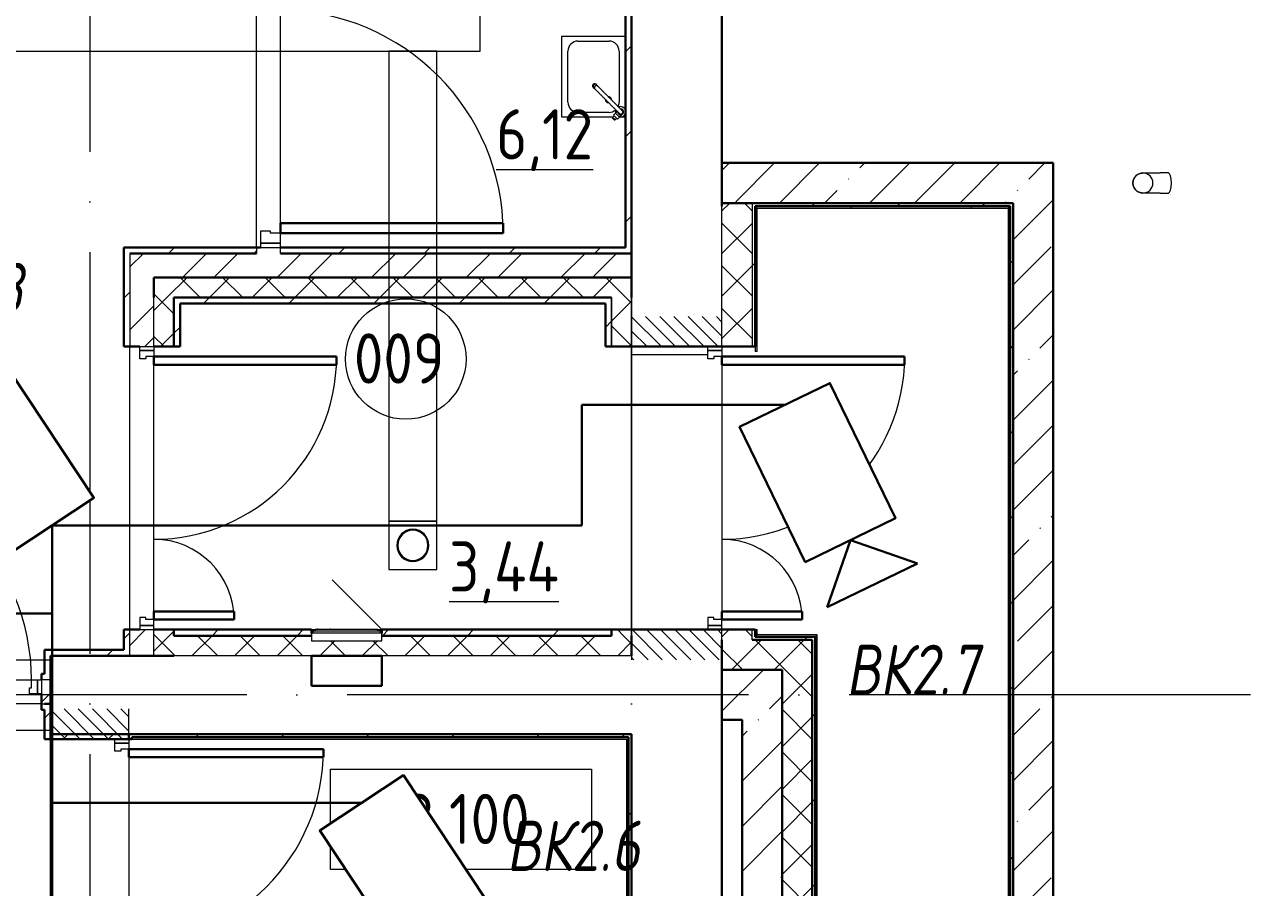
# Model space of a CAD drawing. Header units: millimetres. Extents: x -495897 to 1376592, y -28539 to 470976.
# Drawn here: x -181248 to -175141, y 379701 to 384000 of the extents above; entities that cross this region are included whole.
import ezdxf
from ezdxf.enums import TextEntityAlignment as Align

# ---------------------------------------------------------------- set-up
doc = ezdxf.new("R2010")
doc.units = ezdxf.units.MM
doc.set_wipeout_variables(frame=1)
for name, pattern in [('ADSK_Линия сетки', [25, 20, -2.5, 0, -2.5]), ('ADSK_Сверху', [450, 300, -150]), ('ADSK_Штриховая_ш2 п1_5', [4.5, 3, -1.5])]:
    doc.linetypes.add(name, pattern=pattern)
for name, color, linetype, lineweight in [('RC-Видеонаблюдение', 5, 'Continuous', 30), ('RC-Линии_связи-Адресные', 5, 'Continuous', 30), ('Аннотация', 7, 'Continuous', 18), ('Двери', 252, 'Continuous', 9), ('Линии', 7, 'Continuous', 9), ('Марки помещений', 252, 'Continuous', 20), ('Обобщенные модели', 252, 'Continuous', 18), ('Оборудование', 8, 'Continuous', 18), ('Ограждение', 252, 'Continuous', 9), ('Оси', 252, 'Continuous', 9), ('Отметки', 7, 'Continuous', 9), ('Перекрытие', 252, 'Continuous', 18), ('Сантехника', 252, 'Continuous', 9), ('Стены внутренние', 7, 'Continuous', 18), ('Стены наружные', 7, 'Continuous', 18), ('Стены штриховка', 7, 'Continuous', 9)]:
    doc.layers.add(name, color=color, linetype=linetype, lineweight=lineweight)
doc.layers.add('RC-Позиционные_обозначения', color=7, linetype='Continuous')
doc.styles.add('GOST Common_2', font='', dxfattribs={"width": 0.9, "height": 250})
doc.styles.add('RubezhCAD', font='', dxfattribs={"oblique": 10})
doc.styles.get("Standard").update_dxf_attribs({"font": ''})
doc.styles.get('GOST Common_2').set_extended_font_data('GOST type B')
doc.styles.get('RubezhCAD').set_extended_font_data('GOST type A')
doc.styles.get('Standard').set_extended_font_data('GOST type B')
pattern_1 = [(0, (-204731, -798.36), (0, 600), []), (90, (-204731, -798.36), (-600, 4e-14), [])]

# ---------------------------------------------------------------- blocks, each defined once
blk = doc.blocks.new('RC-UGO-CAM-01')
blk.add_attdef('PSTN', text='', height=2.5).set_placement((4.626, 3.284), align=Align.BOTTOM_LEFT)
at = {"color": 1}
blk.add_wipeout([(3.743, 0), (6.243, 2.499), (6.243, -2.499)], dxfattribs=at)
blk.add_line((6.243, 2.499), (6.243, -2.499), dxfattribs=at)
blk.add_wipeout([(-3.743, -2.499), (-3.741, 2.497), (3.743, 2.499), (3.743, -2.499)], dxfattribs=at)
for q in [(6.243, 2.499), (6.243, -2.499)]:
    blk.add_line((3.743, 0), q, dxfattribs=at)
blk.add_lwpolyline([(3.743, -2.499), (3.743, 2.499), (-3.743, 2.499), (-3.743, -2.499), (3.743, -2.499)], close=True, dxfattribs=at)
blk = doc.blocks.new('подвал')
at = {"layer": 'Двери', "lineweight": 18, "true_color": 0x636466}
h = blk.add_hatch(dxfattribs=at)
h.set_pattern_fill('FP_1', color=251, angle=-90, style=0, pattern_type=2)
h.set_pattern_definition([(315, (-177241.95, 21291.906), (35.3553, 35.3553), [])])
h.paths.add_polyline_path([(-177017, 20436.9), (-177017, 20586.9), (-177467, 20586.9), (-177467, 20436.9)])
h.paths.add_polyline_path([(-177467, 21996.9), (-177017, 21996.9), (-177017, 22146.9), (-177467, 22146.9)])
h = blk.add_hatch(dxfattribs=at)
h.set_pattern_fill('FP_1', color=251, angle=-90, style=0, pattern_type=2)
h.set_pattern_definition([(315, (-180166.95, 19506.906), (35.3553, 35.3553), [])])
h.paths.add_polyline_path([(-179972, 18821.9), (-179972, 18971.9), (-180362, 18971.9), (-180362, 18821.9)])
h.paths.add_polyline_path([(-180362, 20041.9), (-179972, 20041.9), (-179972, 20191.9), (-180362, 20191.9)])
at = {"layer": 'Ограждение', "true_color": 0x636466}
h = blk.add_hatch(dxfattribs=at)
h.set_pattern_fill('FP_22', color=251, style=0, pattern_type=2)
h.set_pattern_definition(pattern_1)
h.paths.add_polyline_path([(-176852, 21971.9), (-176842, 21971.9), (-176842, 22686.9), (-176852, 22696.9), (-176852, 21996.9)])
h = blk.add_hatch(dxfattribs=at)
h.set_pattern_fill('FP_22', color=251, style=0, pattern_type=2)
h.set_pattern_definition(pattern_1)
h.paths.add_polyline_path([(-175592, 22686.9), (-175582, 22696.9), (-176852, 22696.9), (-176842, 22686.9), (-176412.8, 22686.9)])
h = blk.add_hatch(dxfattribs=at)
h.set_pattern_fill('FP_22', color=251, style=0, pattern_type=2)
h.set_pattern_definition(pattern_1)
h.paths.add_polyline_path([(-175582, 12376.9), (-175582, 22696.9), (-175592, 22686.9), (-175592, 12386.9)])
h = blk.add_hatch(dxfattribs=at)
h.set_pattern_fill('FP_22', color=251, style=0, pattern_type=2)
h.set_pattern_definition(pattern_1)
h.paths.add_polyline_path([(-176542, 13686.9), (-176542, 20561.9), (-176552, 20551.9), (-176552, 13696.9)])
at = {"layer": 'Аннотация', "color": 251, "lineweight": 20, "true_color": 0x636466}
for p, q in [((-178967.4, 19392.2), (-178967.4, 19892.2)), ((-178967.4, 19892.2), (-177667.4, 19892.2)), ((-177667.4, 19892.2), (-177667.4, 19392.2)), ((-177667.4, 19392.2), (-178967.4, 19392.2))]:
    blk.add_line(p, q, dxfattribs=at)
at = {"layer": 'Двери', "color": 251, "lineweight": 30, "true_color": 0x636466}
for p, q in [((-179216.6, 22611.5), (-179216.6, 22561.5)), ((-178106.6, 22611.5), (-179216.6, 22611.5)), ((-178106.6, 22561.5), (-178106.6, 22611.5)), ((-179216.6, 22561.5), (-178106.6, 22561.5)), ((-179847, 21946.9), (-178937, 21946.9)), ((-179847, 21906.9), (-179847, 21946.9)), ((-178937, 21946.9), (-178937, 21906.9)), ((-177017, 21946.9), (-176107, 21946.9)), ((-177017, 21906.9), (-177017, 21946.9)), ((-176107, 21946.9), (-176107, 21906.9)), ((-178937, 21906.9), (-179847, 21906.9)), ((-176107, 21906.9), (-177017, 21906.9)), ((-179847, 20676.9), (-179847, 20636.9)), ((-179447, 20676.9), (-179847, 20676.9)), ((-179447, 20636.9), (-179447, 20676.9)), ((-177017, 20676.9), (-177017, 20636.9)), ((-176617, 20676.9), (-177017, 20676.9)), ((-176617, 20636.9), (-176617, 20676.9)), ((-179847, 20636.9), (-179447, 20636.9)), ((-177017, 20636.9), (-176617, 20636.9)), ((-179972, 19991.9), (-179002, 19991.9)), ((-179972, 19951.9), (-179972, 19991.9)), ((-179002, 19991.9), (-179002, 19951.9)), ((-179002, 19951.9), (-179972, 19951.9))]:
    blk.add_line(p, q, dxfattribs=at)
at = {"layer": 'Двери', "color": 251, "true_color": 0x636466}
for p, q in [((-179266.6, 22571.5), (-179316.6, 22571.5)), ((-179316.6, 22571.5), (-179316.6, 22511.5)), ((-179266.6, 22561.5), (-179266.6, 22571.5)), ((-179216.6, 22561.5), (-179266.6, 22561.5)), ((-179216.6, 22511.5), (-179216.6, 22561.5)), ((-179316.6, 22511.5), (-179216.6, 22511.5)), ((-179316.6, 22511.5), (-179316.6, 22491.5)), ((-179216.6, 22511.5), (-179316.6, 22511.5)), ((-179316.6, 22491.5), (-179216.6, 22491.5)), ((-179216.6, 22491.5), (-179216.6, 22511.5)), ((-179917, 21996.9), (-179847, 21996.9)), ((-179917, 21976.9), (-179917, 21996.9)), ((-179847, 21996.9), (-179847, 21976.9)), ((-177087, 21996.9), (-177017, 21996.9)), ((-177087, 21976.9), (-177087, 21996.9)), ((-177017, 21996.9), (-177017, 21976.9)), ((-179917, 21936.9), (-179917, 21976.9)), ((-179917, 21976.9), (-179847, 21976.9)), ((-179847, 21976.9), (-179917, 21976.9)), ((-179887, 21936.9), (-179917, 21936.9)), ((-179887, 21946.9), (-179887, 21936.9)), ((-179847, 21946.9), (-179887, 21946.9)), ((-179847, 21976.9), (-179847, 21946.9)), ((-177087, 21936.9), (-177087, 21976.9)), ((-177087, 21976.9), (-177017, 21976.9)), ((-177017, 21976.9), (-177087, 21976.9)), ((-177057, 21936.9), (-177087, 21936.9)), ((-177057, 21946.9), (-177057, 21936.9)), ((-177017, 21946.9), (-177057, 21946.9)), ((-177017, 21976.9), (-177017, 21946.9)), ((-179887, 20646.9), (-179917, 20646.9)), ((-179917, 20646.9), (-179917, 20606.9)), ((-179887, 20636.9), (-179887, 20646.9)), ((-177057, 20646.9), (-177087, 20646.9)), ((-177087, 20646.9), (-177087, 20606.9)), ((-177057, 20636.9), (-177057, 20646.9)), ((-179917, 20606.9), (-179847, 20606.9)), ((-179917, 20606.9), (-179917, 20586.9)), ((-179847, 20606.9), (-179917, 20606.9)), ((-179917, 20586.9), (-179847, 20586.9)), ((-179847, 20636.9), (-179887, 20636.9)), ((-179847, 20606.9), (-179847, 20636.9)), ((-179847, 20586.9), (-179847, 20606.9)), ((-177087, 20606.9), (-177017, 20606.9)), ((-177087, 20606.9), (-177087, 20586.9)), ((-177017, 20606.9), (-177087, 20606.9)), ((-177087, 20586.9), (-177017, 20586.9)), ((-177017, 20636.9), (-177057, 20636.9)), ((-177017, 20606.9), (-177017, 20636.9)), ((-177017, 20586.9), (-177017, 20606.9)), ((-180467, 20296.9), (-180457, 20296.9)), ((-180467, 20266.9), (-180467, 20296.9)), ((-180457, 20336.9), (-180427, 20336.9)), ((-180457, 20296.9), (-180457, 20336.9)), ((-180427, 20336.9), (-180427, 20266.9)), ((-180427, 20336.9), (-180407, 20336.9)), ((-180427, 20266.9), (-180427, 20336.9)), ((-180407, 20336.9), (-180407, 20266.9)), ((-180427, 20266.9), (-180467, 20266.9)), ((-180407, 20266.9), (-180427, 20266.9)), ((-180042, 20041.9), (-179972, 20041.9)), ((-180042, 20021.9), (-180042, 20041.9)), ((-179972, 20041.9), (-179972, 20021.9)), ((-180042, 19981.9), (-180042, 20021.9)), ((-180042, 20021.9), (-179972, 20021.9)), ((-179972, 20021.9), (-180042, 20021.9)), ((-180012, 19981.9), (-180042, 19981.9)), ((-180012, 19991.9), (-180012, 19981.9)), ((-179972, 19991.9), (-180012, 19991.9)), ((-179972, 20021.9), (-179972, 19991.9))]:
    blk.add_line(p, q, dxfattribs=at)
at = {"layer": 'Двери', "color": 251, "linetype": 'ADSK_Штриховая_ш2 п1_5', "true_color": 0x636466}
for p, q in [((-177467, 22146.9), (-177467, 21996.9)), ((-177017, 21996.9), (-177017, 22146.9)), ((-177467, 21996.9), (-177017, 21996.9)), ((-177017, 20586.9), (-177467, 20586.9)), ((-177467, 20586.9), (-177467, 20436.9)), ((-177017, 20436.9), (-177017, 20586.9)), ((-180362, 20191.9), (-180362, 20041.9)), ((-179972, 20041.9), (-179972, 20191.9)), ((-180362, 20041.9), (-179972, 20041.9))]:
    blk.add_line(p, q, dxfattribs=at)
at = {"layer": 'Двери', "color": 251, "true_color": 0x636466}
for centre, radius, start, end in [((-179216.6, 22561.5), 1110, 0, 90), ((-179847, 21946.9), 910, 270, 0), ((-177017, 21946.9), 910, 270, 0), ((-181527, 20336.9), 1070, 0, 90), ((-179847, 20636.9), 400, 0, 90), ((-177017, 20636.9), 400, 0, 90), ((-179972, 19991.9), 970, 270, 0)]:
    blk.add_arc(centre, radius, start, end, dxfattribs=at)
at = {"layer": 'Линии', "color": 251, "linetype": 'ADSK_Сверху', "ltscale": 100, "true_color": 0x636466}
for p, q in [((-178221.8, 23468.9), (-178221.8, 23768.9)), ((-188367, 23468.9), (-178221.8, 23468.9)), ((-178677, 23468.9), (-178677, 21126.9)), ((-178437, 23468.9), (-178677, 23468.9)), ((-178437, 21126.9), (-178437, 23468.9)), ((-178677, 21126.9), (-178437, 21126.9)), ((-200827, 20436.9), (-180362, 20436.9)), ((-200827, 20086.9), (-180362, 20086.9))]:
    blk.add_line(p, q, dxfattribs=at)
at = {"layer": 'Марки помещений', "color": 251, "true_color": 0x636466}
blk.add_circle((-178592.2, 21935.2), 300, dxfattribs=at)
at = {"layer": 'Обобщенные модели', "color": 251, "true_color": 0x636466}
for p, q in [((-174792.8, 22861.9), (-174833.6, 22861.9)), ((-174833.6, 22761.9), (-174792.8, 22761.9))]:
    blk.add_line(p, q, dxfattribs=at)
at = {"layer": 'Обобщенные модели', "color": 251, "true_color": 0x636466, "flags": 128}
for points in [[(-174970, 22811.9), (-174969.9, 22813.9), (-174969.8, 22815.9), (-174969.6, 22817.9), (-174969.3, 22819.9), (-174969, 22821.8), (-174968.5, 22823.8), (-174968, 22825.7), (-174967.4, 22827.6), (-174966.7, 22829.5), (-174966, 22831.4), (-174965.2, 22833.2), (-174964.3, 22835), (-174963.3, 22836.7), (-174962.3, 22838.5), (-174961.2, 22840.1), (-174960.1, 22841.8), (-174958.8, 22843.3), (-174957.5, 22844.9), (-174956.2, 22846.4), (-174954.8, 22847.8), (-174953.3, 22849.1), (-174951.8, 22850.4), (-174950.2, 22851.7), (-174948.6, 22852.9), (-174947, 22854), (-174945.3, 22855), (-174943.5, 22856), (-174941.7, 22856.9), (-174939.9, 22857.7), (-174938.1, 22858.5), (-174936.2, 22859.2), (-174934.3, 22859.8), (-174932.4, 22860.3), (-174930.4, 22860.8), (-174928.4, 22861.2), (-174926.5, 22861.5), (-174924.5, 22861.7), (-174922.5, 22861.8), (-174920.5, 22861.9), (-174920, 22861.9)], [(-174920, 22861.9), (-174919.9, 22861.9), (-174919.6, 22861.9), (-174919.1, 22861.9), (-174918.4, 22861.9), (-174917.5, 22861.9), (-174916.4, 22861.9), (-174915.1, 22861.9), (-174913.6, 22861.9), (-174911.9, 22861.9), (-174910.1, 22861.9), (-174908, 22861.9), (-174905.8, 22861.9), (-174903.4, 22861.9), (-174900.9, 22861.9), (-174898.1, 22861.9), (-174895.2, 22861.9), (-174892.1, 22861.9), (-174888.9, 22861.9), (-174885.6, 22861.9), (-174882, 22861.9), (-174878.4, 22861.9), (-174874.6, 22861.9), (-174870.7, 22861.9), (-174866.6, 22861.9), (-174862.5, 22861.9), (-174858.2, 22861.9), (-174853.9, 22861.9), (-174849.4, 22861.9), (-174844.9, 22861.9), (-174840.2, 22861.9), (-174835.5, 22861.9), (-174833.6, 22861.9)], [(-174920, 22761.9), (-174921.9, 22761.9), (-174923.9, 22762.1), (-174925.9, 22762.3), (-174927.9, 22762.5), (-174929.9, 22762.9), (-174931.8, 22763.3), (-174933.8, 22763.9), (-174935.7, 22764.4), (-174937.6, 22765.1), (-174939.4, 22765.9), (-174941.2, 22766.7), (-174943, 22767.6), (-174944.8, 22768.5), (-174946.5, 22769.5), (-174948.2, 22770.6), (-174949.8, 22771.8), (-174951.4, 22773), (-174952.9, 22774.3), (-174954.4, 22775.7), (-174955.8, 22777.1), (-174957.2, 22778.5), (-174958.5, 22780), (-174959.7, 22781.6), (-174960.9, 22783.2), (-174962, 22784.9), (-174963.1, 22786.6), (-174964, 22788.3), (-174965, 22790.1), (-174965.8, 22791.9), (-174966.6, 22793.8), (-174967.2, 22795.7), (-174967.9, 22797.6), (-174968.4, 22799.5), (-174968.8, 22801.4), (-174969.2, 22803.4), (-174969.5, 22805.4), (-174969.7, 22807.4), (-174969.9, 22809.4), (-174969.9, 22811.4), (-174970, 22811.9)], [(-174833.6, 22761.9), (-174838.3, 22761.9), (-174843, 22761.9), (-174847.5, 22761.9), (-174852, 22761.9), (-174856.4, 22761.9), (-174860.7, 22761.9), (-174864.9, 22761.9), (-174869, 22761.9), (-174873, 22761.9), (-174876.8, 22761.9), (-174880.5, 22761.9), (-174884.1, 22761.9), (-174887.5, 22761.9), (-174890.8, 22761.9), (-174894, 22761.9), (-174896.9, 22761.9), (-174899.7, 22761.9), (-174902.4, 22761.9), (-174904.8, 22761.9), (-174907.1, 22761.9), (-174909.3, 22761.9), (-174911.2, 22761.9), (-174912.9, 22761.9), (-174914.5, 22761.9), (-174915.9, 22761.9), (-174917, 22761.9), (-174918, 22761.9), (-174918.8, 22761.9), (-174919.4, 22761.9), (-174919.7, 22761.9), (-174919.9, 22761.9), (-174920, 22761.9)]]:
    blk.add_lwpolyline(points, dxfattribs=at)
at = {"layer": 'Обобщенные модели', "color": 251, "lineweight": 9, "true_color": 0x636466}
for start, end in [(165, 171.97453), (165, 171.97453), (165, 171.97453), (98.02547, 105), (98.02547, 105), (98.02547, 105), (60, 65.33521), (60, 65.33521), (60, 65.33521), (311.18971, 318.81029), (311.18971, 318.81029), (311.18971, 318.81029), (24.66479, 30), (24.66479, 30), (24.66479, 30), (345, 351.97453), (345, 351.97453), (345, 351.97453), (278.02547, 285), (278.02547, 285), (278.02547, 285)]:
    blk.add_arc((-177522, 23166.5), 25, start, end, dxfattribs=at)
at = {"layer": 'Обобщенные модели', "color": 251, "true_color": 0x636466}
for start, end in [(0, 180), (180, 0)]:
    blk.add_arc((-174920, 22811.9), 50, start, end, dxfattribs=at)
for start_param, end_param in [(4.712389, 6.283185), (3.141593, 4.712389)]:
    blk.add_ellipse((-174792.8, 22811.9), major_axis=(0, 50), ratio=0.309017, start_param=start_param, end_param=end_param, dxfattribs=at)
at = {"layer": 'Оборудование', "color": 251, "true_color": 0x636466}
for p, q in [((-178712, 20586.9), (-178959.4, 20834.4)), ((-178731, 20586.9), (-179043, 20586.9)), ((-179043, 20586.9), (-179043, 20581.4)), ((-179034, 20588.9), (-179034, 20586.9)), ((-179030, 20588.9), (-179034, 20588.9)), ((-179030, 20588.9), (-179034, 20588.9)), ((-179030, 20588.9), (-178969.5, 20588.9)), ((-178965.5, 20588.9), (-178969.5, 20588.9)), ((-178965.5, 20588.9), (-178969.5, 20588.9)), ((-178965.5, 20586.9), (-178965.5, 20588.9)), ((-178731, 20581.4), (-178731, 20586.9)), ((-179062, 20568.3), (-179062, 20531.9)), ((-179062, 20531.9), (-178712, 20531.9)), ((-178712.9, 20569.2), (-179061, 20569.2)), ((-179055, 20579), (-179055, 20569.2)), ((-178719.9, 20579.9), (-179054, 20579.9)), ((-179034, 20579), (-179034, 20580.1)), ((-179034, 20579), (-179034, 20580.1)), ((-178740, 20580.1), (-178740, 20579)), ((-178740, 20579), (-178740, 20580.1)), ((-178719, 20569.2), (-178719, 20579)), ((-178712, 20531.9), (-178712, 20568.3))]:
    blk.add_line(p, q, dxfattribs=at)
for points, knots in [([(-179061, 20569.2), (-179061.1, 20569.2), (-179061.2, 20569.2), (-179061.4, 20569.1), (-179061.5, 20569.1), (-179061.7, 20568.9), (-179061.8, 20568.8), (-179061.9, 20568.5), (-179062, 20568.4), (-179062, 20568.3)], [0, 0, 0, 0, 0.166667, 0.25, 0.333333, 0.5, 0.666667, 0.833333, 1, 1, 1, 1]), ([(-179054, 20579.9), (-179054.1, 20579.9), (-179054.2, 20579.9), (-179054.4, 20579.8), (-179054.5, 20579.8), (-179054.6, 20579.7), (-179054.7, 20579.6), (-179054.8, 20579.4), (-179054.9, 20579.2), (-179055, 20579), (-179055, 20579)], [0, 0, 0, 0, 0.166667, 0.25, 0.333333, 0.416667, 0.541667, 0.666667, 0.833333, 1, 1, 1, 1]), ([(-179043, 20581.4), (-179043, 20581.3), (-179043, 20581.1), (-179043.1, 20580.9), (-179043.2, 20580.7), (-179043.3, 20580.5), (-179043.4, 20580.4), (-179043.5, 20580.2), (-179043.7, 20580.1), (-179043.9, 20580), (-179044.1, 20579.9), (-179044.3, 20579.9), (-179044.5, 20579.9)], [0, 0, 0, 0, 0.166667, 0.25, 0.333333, 0.416667, 0.5, 0.583333, 0.666667, 0.75, 0.833333, 1, 1, 1, 1]), ([(-178729.4, 20579.9), (-178729.6, 20579.9), (-178729.8, 20579.9), (-178730, 20580), (-178730.2, 20580.1), (-178730.4, 20580.2), (-178730.5, 20580.4), (-178730.6, 20580.5), (-178730.7, 20580.7), (-178730.8, 20580.9), (-178730.9, 20581.1), (-178731, 20581.3), (-178731, 20581.4)], [-1, -1, -1, -1, -0.833333, -0.75, -0.666667, -0.583333, -0.5, -0.416667, -0.333333, -0.25, -0.166667, 0, 0, 0, 0]), ([(-178719, 20579), (-178719, 20579), (-178719, 20579.2), (-178719.1, 20579.4), (-178719.2, 20579.6), (-178719.3, 20579.7), (-178719.4, 20579.8), (-178719.5, 20579.8), (-178719.7, 20579.9), (-178719.8, 20579.9), (-178719.9, 20579.9)], [-1, -1, -1, -1, -0.833333, -0.666667, -0.541667, -0.416667, -0.333333, -0.25, -0.166667, 0, 0, 0, 0]), ([(-178712, 20568.3), (-178712, 20568.4), (-178712, 20568.5), (-178712.1, 20568.8), (-178712.2, 20568.9), (-178712.4, 20569.1), (-178712.5, 20569.1), (-178712.7, 20569.2), (-178712.8, 20569.2), (-178712.9, 20569.2)], [-1, -1, -1, -1, -0.833333, -0.666667, -0.5, -0.333333, -0.25, -0.166667, 0, 0, 0, 0])]:
    blk.add_open_spline(points, degree=3, knots=knots, dxfattribs=at)
at = {"layer": 'Ограждение', "color": 251, "true_color": 0x636466}
for p, q in [((-176852, 22696.9), (-176842, 22686.9)), ((-176842, 22686.9), (-176852, 22696.9)), ((-176842, 21971.9), (-176842, 22686.9)), ((-176842, 22686.9), (-175592, 22686.9)), ((-175582, 22696.9), (-175592, 22686.9)), ((-175592, 22686.9), (-175582, 22696.9)), ((-175592, 22686.9), (-175592, 12386.9)), ((-176852, 21996.9), (-176852, 21971.9)), ((-176842, 21971.9), (-176852, 21971.9)), ((-176852, 20586.9), (-176842, 20586.9)), ((-176842, 20561.9), (-176842, 20586.9)), ((-176852, 20551.9), (-176842, 20561.9)), ((-176842, 20561.9), (-176852, 20551.9)), ((-176542, 20561.9), (-176842, 20561.9)), ((-176552, 20551.9), (-176542, 20561.9)), ((-176542, 20561.9), (-176552, 20551.9)), ((-176542, 13686.9), (-176542, 20561.9)), ((-179957, 20041.9), (-177492, 20041.9)), ((-177492, 20041.9), (-177492, 17151.9))]:
    blk.add_line(p, q, dxfattribs=at)
at = {"layer": 'Оси', "color": 251, "linetype": 'ADSK_Линия сетки', "ltscale": 100, "true_color": 0x636466}
for p, q in [((-180167, 29967.6), (-180167, 10061.9)), ((-177467, 29967.6), (-177467, 10061.9)), ((-174384.1, 20261.9), (-244527.8, 20261.9))]:
    blk.add_line(p, q, dxfattribs=at)
at = {"layer": 'Перекрытие', "color": 251, "true_color": 0x636466}
for p, q in [((-179216.6, 22611.5), (-179216.6, 23671.5)), ((-177467, 21956.9), (-177087, 21956.9)), ((-179847, 20676.9), (-179847, 21906.9)), ((-177017, 21906.9), (-177017, 20676.9)), ((-180362, 18971.9), (-180362, 20041.9))]:
    blk.add_line(p, q, dxfattribs=at)
at = {"layer": 'Сантехника', "color": 251, "true_color": 0x636466}
for p, q in [((-177497, 23541.5), (-177817, 23541.5)), ((-177817, 23541.5), (-177817, 23141.5)), ((-177734.5, 23519), (-177579.5, 23519)), ((-177784.5, 23214), (-177784.5, 23469)), ((-177529.5, 23469), (-177529.5, 23214)), ((-177658.8, 23287.9), (-177656.9, 23286.1)), ((-177656.2, 23286.6), (-177650.1, 23280.5)), ((-177641.5, 23301.5), (-177643.4, 23303.3)), ((-177635.9, 23294.6), (-177642, 23300.7)), ((-177579.5, 23164), (-177734.5, 23164)), ((-177548.1, 23160.2), (-177558, 23150.3)), ((-177548.1, 23140.4), (-177558, 23150.3)), ((-177538.2, 23150.3), (-177548.1, 23160.2)), ((-177538.2, 23168.7), (-177547.4, 23159.5)), ((-177528.3, 23140.4), (-177538.2, 23150.3)), ((-177529, 23141.1), (-177516.1, 23153.9)), ((-177817, 23141.5), (-177557.9, 23141.5)), ((-177563.8, 23135.9), (-177562.9, 23136.8)), ((-177552.5, 23124.6), (-177563.8, 23135.9)), ((-177563.1, 23136.6), (-177560.9, 23138.9)), ((-177563.1, 23136.6), (-177551.8, 23125.3)), ((-177554.4, 23146.7), (-177561.5, 23139.6)), ((-177560.7, 23138.7), (-177561.5, 23139.6)), ((-177560.9, 23138.9), (-177549.6, 23127.6)), ((-177551.6, 23125.5), (-177552.5, 23124.6)), ((-177549.6, 23127.6), (-177551.8, 23125.3)), ((-177548.9, 23126.9), (-177549.7, 23127.7)), ((-177548.9, 23126.9), (-177541.7, 23134)), ((-177538.2, 23130.5), (-177548.1, 23140.4)), ((-177538.2, 23130.5), (-177528.3, 23140.4)), ((-177521.5, 23141.5), (-177497, 23141.5)), ((-178437, 21126.9), (-178677, 21126.9)), ((-178677, 21126.9), (-178677, 20886.9)), ((-178437, 20886.9), (-178437, 21126.9)), ((-178677, 20886.9), (-178437, 20886.9))]:
    blk.add_line(p, q, dxfattribs=at)
at = {"layer": 'Сантехника', "color": 251, "true_color": 0x636466, "flags": 128}
for points in [[(-177650.1, 23280.5), (-177649.6, 23280), (-177649.1, 23279.5), (-177648.5, 23278.9), (-177647.8, 23278.2), (-177647, 23277.4), (-177646.1, 23276.5), (-177645.1, 23275.5), (-177644, 23274.5), (-177642.9, 23273.3), (-177641.7, 23272.1), (-177640.3, 23270.7), (-177638.9, 23269.3), (-177637.4, 23267.8), (-177635.9, 23266.3), (-177634.2, 23264.7), (-177632.5, 23262.9), (-177630.8, 23261.2), (-177628.9, 23259.3), (-177627, 23257.4), (-177625.1, 23255.5), (-177623.1, 23253.5), (-177621, 23251.4), (-177618.9, 23249.3), (-177616.7, 23247.1), (-177614.5, 23244.9), (-177612.3, 23242.7), (-177610, 23240.4), (-177607.7, 23238.1), (-177605.3, 23235.7), (-177602.9, 23233.4), (-177600.6, 23231), (-177598.2, 23228.6), (-177595.7, 23226.1), (-177593.3, 23223.7), (-177590.9, 23221.3), (-177588.4, 23218.8), (-177586, 23216.4), (-177583.6, 23214), (-177581.2, 23211.6), (-177578.8, 23209.2), (-177576.4, 23206.8), (-177574, 23204.4), (-177571.7, 23202.1), (-177569.4, 23199.8), (-177567.1, 23197.5), (-177564.9, 23195.3), (-177562.7, 23193.1), (-177560.5, 23190.9), (-177558.4, 23188.8), (-177556.3, 23186.7), (-177554.3, 23184.7), (-177552.4, 23182.8), (-177550.5, 23180.9), (-177548.7, 23179.1), (-177546.9, 23177.3), (-177545.2, 23175.6), (-177543.6, 23174), (-177542.1, 23172.5), (-177540.6, 23171), (-177539.2, 23169.6), (-177537.9, 23168.3), (-177536.7, 23167.1), (-177535.5, 23165.9), (-177534.5, 23164.9), (-177533.5, 23163.9), (-177532.6, 23163.1), (-177531.9, 23162.3), (-177531.2, 23161.6), (-177530.6, 23161), (-177530.1, 23160.5), (-177529.7, 23160.1), (-177529.4, 23159.8), (-177529.2, 23159.6), (-177529, 23159.4), (-177529, 23159.4)], [(-177514.9, 23173.6), (-177514.9, 23173.6), (-177515.1, 23173.8), (-177515.3, 23174), (-177515.7, 23174.3), (-177516.1, 23174.8), (-177516.6, 23175.3), (-177517.3, 23175.9), (-177518, 23176.7), (-177518.8, 23177.5), (-177519.7, 23178.4), (-177520.7, 23179.4), (-177521.8, 23180.4), (-177522.9, 23181.6), (-177524.2, 23182.9), (-177525.5, 23184.2), (-177526.9, 23185.6), (-177528.4, 23187.1), (-177530, 23188.7), (-177531.6, 23190.3), (-177533.3, 23192), (-177535.1, 23193.8), (-177537, 23195.7), (-177538.9, 23197.6), (-177540.8, 23199.5), (-177542.9, 23201.6), (-177544.9, 23203.6), (-177547.1, 23205.8), (-177549.2, 23207.9), (-177551.4, 23210.1), (-177553.7, 23212.4), (-177556, 23214.7), (-177558.3, 23217), (-177560.7, 23219.3), (-177563, 23221.7), (-177565.4, 23224.1), (-177567.8, 23226.5), (-177570.2, 23228.9), (-177572.7, 23231.4), (-177575.1, 23233.8), (-177577.5, 23236.2), (-177580, 23238.7), (-177582.4, 23241.1), (-177584.8, 23243.5), (-177587.2, 23245.9), (-177589.6, 23248.3), (-177592, 23250.6), (-177594.3, 23253), (-177596.6, 23255.3), (-177598.9, 23257.6), (-177601.1, 23259.8), (-177603.3, 23262), (-177605.4, 23264.1), (-177607.5, 23266.2), (-177609.6, 23268.3), (-177611.6, 23270.3), (-177613.5, 23272.2), (-177615.4, 23274.1), (-177617.2, 23275.9), (-177619, 23277.7), (-177620.7, 23279.3), (-177622.3, 23281), (-177623.8, 23282.5), (-177625.3, 23283.9), (-177626.6, 23285.3), (-177627.9, 23286.6), (-177629.1, 23287.8), (-177630.3, 23289), (-177631.3, 23290), (-177632.3, 23291), (-177633.1, 23291.8), (-177633.9, 23292.6), (-177634.6, 23293.3), (-177635.2, 23293.8), (-177635.6, 23294.3), (-177635.9, 23294.6)]]:
    blk.add_lwpolyline(points, dxfattribs=at)
at = {"layer": 'Сантехника', "color": 251, "true_color": 0x636466}
for centre, radius, start, end in [((-177734.5, 23469), 50, 90, 180), ((-177579.5, 23469), 50, 0, 90), ((-177734.5, 23214), 50, 180, 270), ((-177582.8, 23227.4), 15, 172.28038, 180), ((-177582.8, 23227.4), 15, 180, 277.38594), ((-177582.8, 23227.4), 15, 0, 97.71773), ((-177582.8, 23227.4), 15, 352.61483, 0), ((-177579.5, 23214), 50, 334.8556, 0), ((-177579.5, 23214), 50, 270, 311.80584), ((-177522, 23166.5), 26, 158.08273, 194.37657), ((-177522, 23166.5), 15, 180, 225), ((-177522, 23166.5), 12.5, 192.92827, 225), ((-177522, 23166.5), 15, 225, 45), ((-177522, 23166.5), 26, 45, 111.91727), ((-177522, 23166.5), 12.5, 225, 45), ((-177522, 23166.5), 10, 213.51956, 255), ((-177522, 23166.5), 26, 255.62343, 358.71297), ((-177522, 23166.5), 15, 45, 90), ((-177522, 23166.5), 12.5, 45, 77.07173), ((-177522, 23166.5), 10, 300, 315), ((-177522, 23166.5), 10, 15, 56.48044), ((-177522, 23166.5), 10, 315, 330), ((-177522, 23166.5), 26, 12.54467, 45), ((-178557, 21006.9), 80, 90, 270), ((-178557, 21006.9), 75, 90, 270), ((-178557, 21006.9), 75, 109.97124, 115.02876), ((-178557, 21006.9), 80, 270, 90), ((-178557, 21006.9), 75, 270, 90), ((-178557, 21006.9), 75, 64.97124, 70.02876), ((-178557, 21006.9), 75, 154.97124, 160.02876), ((-178557, 21006.9), 75, 19.97124, 25.02876), ((-178557, 21006.9), 75, 199.97124, 205.02876), ((-178557, 21006.9), 75, 334.97124, 340.02876), ((-178557, 21006.9), 75, 244.97124, 250.02876), ((-178557, 21006.9), 75, 289.97124, 295.02876)]:
    blk.add_arc(centre, radius, start, end, dxfattribs=at)
for centre, major_axis, start_param, end_param in [((-177651.1, 23295.6), (-7.7, -7.7), 4.712389, 6.673869), ((-177649.2, 23293.8), (-7.7, -7.7), 5.513272, 6.680258), ((-177649.1, 23293.7), (-7.07, -7.07), 4.974188, 5.497787), ((-177649.1, 23293.7), (-7.07, -7.07), 5.517864, 6.477608), ((-177651.1, 23295.6), (-7.7, -7.7), 2.750806, 4.712389), ((-177649.2, 23293.8), (-7.7, -7.7), 4.712389, 4.975198), ((-177649.1, 23293.7), (-7.07, -7.07), 4.712389, 4.954111), ((-177649.2, 23293.8), (-7.7, -7.7), 4.449578, 4.712389), ((-177649.1, 23293.7), (-7.07, -7.07), 4.470667, 4.712389), ((-177649.1, 23293.7), (-7.07, -7.07), 3.926991, 4.45059), ((-177649.2, 23293.8), (-7.7, -7.7), 2.744374, 3.91149), ((-177649.1, 23293.7), (-7.07, -7.07), 2.94697, 3.906913)]:
    blk.add_ellipse(centre, major_axis=major_axis, ratio=0.971547, start_param=start_param, end_param=end_param, dxfattribs=at)
for points, knots in [([(-177649.9, 23294.5), (-177650.7, 23293.6), (-177652.1, 23291.7), (-177653, 23288.3), (-177652.8, 23284.8), (-177651.3, 23281.7), (-177649.3, 23279.6), (-177647.8, 23278.8), (-177647.3, 23278.5)], [-1, -1, -1, -1, -0.8888889, -0.7777778, -0.6666667, -0.5555556, -0.4444444, -0.3898544, -0.3898544, -0.3898544, -0.3898544]), ([(-177634, 23291.8), (-177634.2, 23292.3), (-177635.1, 23293.8), (-177637.1, 23295.9), (-177640.3, 23297.3), (-177643.8, 23297.6), (-177647.2, 23296.7), (-177649.1, 23295.3), (-177649.9, 23294.5)], [-0.6102501, -0.6102501, -0.6102501, -0.6102501, -0.5555556, -0.4444444, -0.3333333, -0.2222222, -0.1111111, 0, 0, 0, 0])]:
    blk.add_open_spline(points, degree=3, knots=knots, dxfattribs=at)
at = {"layer": 'Стены внутренние', "color": 251, "linetype": 'Continuous', "lineweight": 9, "true_color": 0x636466}
for p, q in [((-177017, 22673), (-176978.1, 22711.9)), ((-176867, 22673.6), (-176905.3, 22711.9)), ((-176867, 22461.4), (-177017, 22611.4)), ((-177017, 22460.9), (-176867, 22610.9)), ((-176867, 22249.3), (-177017, 22399.3)), ((-177017, 22248.8), (-176867, 22398.8)), ((-179781.9, 22241.5), (-179681.9, 22341.5)), ((-179616.9, 22241.5), (-179716.9, 22341.5)), ((-179569.8, 22241.5), (-179469.8, 22341.5)), ((-179404.7, 22241.5), (-179504.7, 22341.5)), ((-179357.7, 22241.5), (-179257.7, 22341.5)), ((-179192.6, 22241.5), (-179292.6, 22341.5)), ((-179145.5, 22241.5), (-179045.5, 22341.5)), ((-178980.5, 22241.5), (-179080.5, 22341.5)), ((-178933.4, 22241.5), (-178833.4, 22341.5)), ((-178768.3, 22241.5), (-178868.3, 22341.5)), ((-178721.3, 22241.5), (-178621.3, 22341.5)), ((-178556.2, 22241.5), (-178656.2, 22341.5)), ((-178509.1, 22241.5), (-178409.1, 22341.5)), ((-178344.1, 22241.5), (-178444.1, 22341.5)), ((-178297, 22241.5), (-178197, 22341.5)), ((-178131.9, 22241.5), (-178231.9, 22341.5)), ((-178084.9, 22241.5), (-177984.9, 22341.5)), ((-177919.8, 22241.5), (-178019.8, 22341.5)), ((-177872.7, 22241.5), (-177772.7, 22341.5)), ((-177707.7, 22241.5), (-177807.7, 22341.5)), ((-177660.6, 22241.5), (-177560.6, 22341.5)), ((-177495.5, 22241.5), (-177595.5, 22341.5)), ((-179829, 22241.5), (-179847, 22259.5)), ((-179847, 22176.5), (-179781.9, 22241.5)), ((-179747, 22159.5), (-179829, 22241.5)), ((-177467, 22212.9), (-177495.5, 22241.5)), ((-177567, 22123), (-177467, 22223)), ((-176867, 22037.2), (-177017, 22187.2)), ((-177017, 22036.6), (-176867, 22186.6)), ((-179814.4, 21996.9), (-179747, 22064.3)), ((-177467, 22000.8), (-177567, 22100.8)), ((-179796.5, 21996.9), (-179847, 22047.3)), ((-177480.9, 21996.9), (-177467, 22010.9)), ((-177508, 20556.9), (-177538, 20586.9)), ((-177017, 20551.7), (-176981.7, 20586.9)), ((-176867, 20552.2), (-176901.6, 20586.9)), ((-179847, 20479.4), (-179747, 20579.4)), ((-179747, 20462.4), (-179847, 20562.4)), ((-179657.3, 20456.9), (-179557.3, 20556.9)), ((-179529.3, 20456.9), (-179629.3, 20556.9)), ((-179445.2, 20456.9), (-179345.2, 20556.9)), ((-179317.2, 20456.9), (-179417.2, 20556.9)), ((-179233.1, 20456.9), (-179133.1, 20556.9)), ((-179105.1, 20456.9), (-179205.1, 20556.9)), ((-179020.9, 20456.9), (-178945.9, 20531.9)), ((-178892.9, 20456.9), (-178967.9, 20531.9)), ((-178808.8, 20456.9), (-178733.8, 20531.9)), ((-178680.8, 20456.9), (-178755.8, 20531.9)), ((-178712, 20553.8), (-178708.8, 20556.9)), ((-178596.7, 20456.9), (-178496.7, 20556.9)), ((-178468.7, 20456.9), (-178568.7, 20556.9)), ((-178384.5, 20456.9), (-178284.5, 20556.9)), ((-178256.5, 20456.9), (-178356.5, 20556.9)), ((-178172.4, 20456.9), (-178072.4, 20556.9)), ((-178044.4, 20456.9), (-178144.4, 20556.9)), ((-177960.3, 20456.9), (-177860.3, 20556.9)), ((-177832.3, 20456.9), (-177932.3, 20556.9)), ((-177748.1, 20456.9), (-177648.1, 20556.9)), ((-177620.1, 20456.9), (-177720.1, 20556.9)), ((-177536, 20456.9), (-177467, 20526)), ((-177467, 20515.8), (-177508, 20556.9)), ((-176969.6, 20386.9), (-176819.6, 20536.9)), ((-176701.6, 20386.9), (-176851.6, 20536.9)), ((-176757.5, 20386.9), (-176607.5, 20536.9)), ((-176567, 20464.4), (-176639.5, 20536.9)), ((-179741.5, 20456.9), (-179747, 20462.4)), ((-176913.7, 20386.9), (-177017, 20490.1)), ((-176717, 20215.3), (-176567, 20365.3)), ((-176567, 20252.2), (-176701.6, 20386.9)), ((-176567, 20040.1), (-176717, 20190.1)), ((-176717, 20003.2), (-176567, 20153.2)), ((-176567, 19828), (-176717, 19978)), ((-176717, 19791), (-176567, 19941)), ((-176567, 19615.8), (-176717, 19765.8)), ((-176717, 19578.9), (-176567, 19728.9)), ((-176567, 19403.7), (-176717, 19553.7)), ((-176717, 19366.8), (-176567, 19516.8)), ((-176567, 19191.6), (-176717, 19341.6)), ((-176717, 19154.6), (-176567, 19304.6))]:
    blk.add_line(p, q, dxfattribs=at)
at = {"layer": 'Стены внутренние', "color": 251, "lineweight": 30, "true_color": 0x636466}
for p, q in [((-177467, 22241.5), (-177467, 22341.5)), ((-179747, 22241.5), (-177567, 22241.5)), ((-179847, 21996.9), (-179747, 21996.9)), ((-177567, 21996.9), (-177467, 21996.9)), ((-177017, 21996.9), (-176867, 21996.9)), ((-179747, 20586.9), (-179847, 20586.9)), ((-177467, 20586.9), (-177567, 20586.9)), ((-177567, 20586.9), (-177567, 20556.9)), ((-176867, 20586.9), (-177017, 20586.9)), ((-177567, 20556.9), (-178712, 20556.9)), ((-177017, 20536.9), (-177017, 20386.9)), ((-176567, 20536.9), (-176867, 20536.9)), ((-176567, 13711.9), (-176567, 20536.9)), ((-179847, 20456.9), (-179747, 20456.9)), ((-179062, 20456.9), (-178712, 20456.9))]:
    blk.add_line(p, q, dxfattribs=at)
at = {"layer": 'Стены наружные', "color": 251, "lineweight": 30, "true_color": 0x636466}
for p, q in [((-177017, 26411.9), (-177017, 22696.9)), ((-177467, 25961.9), (-177467, 22341.5)), ((-177497, 25931.9), (-177497, 22491.5)), ((-175367, 22911.9), (-177017, 22911.9)), ((-175367, 12111.9), (-175367, 22911.9)), ((-177017, 22711.9), (-175567, 22711.9)), ((-176852, 22696.9), (-175582, 22696.9)), ((-176852, 21996.9), (-176852, 22696.9)), ((-175582, 22696.9), (-175582, 12376.9)), ((-175567, 22711.9), (-175567, 12361.9)), ((-179316.6, 22491.5), (-179997, 22491.5)), ((-179997, 22491.5), (-179997, 21996.9)), ((-177497, 22491.5), (-179216.6, 22491.5)), ((-179336.6, 22461.5), (-179967, 22461.5)), ((-177467, 22461.5), (-179216.6, 22461.5)), ((-179847, 22241.5), (-179847, 22341.5)), ((-179847, 22341.5), (-177467, 22341.5)), ((-179747, 22241.5), (-179747, 21996.9)), ((-179717, 22211.5), (-177597, 22211.5)), ((-179717, 21996.9), (-179717, 22211.5)), ((-177597, 22211.5), (-177597, 21996.9)), ((-179997, 21996.9), (-179917, 21996.9)), ((-179747, 21996.9), (-179717, 21996.9)), ((-177597, 21996.9), (-177567, 21996.9)), ((-177467, 21996.9), (-177017, 21996.9)), ((-176867, 21996.9), (-176852, 21996.9)), ((-179917, 20586.9), (-179997, 20586.9)), ((-179997, 20586.9), (-179997, 20486.9)), ((-179747, 20586.9), (-179747, 20556.9)), ((-179062, 20586.9), (-179747, 20586.9)), ((-179062, 20568.5), (-179062, 20586.9)), ((-177567, 20586.9), (-178712, 20586.9)), ((-178712, 20586.9), (-178712, 20568.5)), ((-177567, 20556.9), (-177567, 20586.9)), ((-177017, 20586.9), (-177467, 20586.9)), ((-176852, 20586.9), (-176867, 20586.9)), ((-176852, 20551.9), (-176852, 20586.9)), ((-179747, 20556.9), (-179062, 20556.9)), ((-177467, 20556.9), (-177467, 20456.9)), ((-176552, 20551.9), (-176852, 20551.9)), ((-176552, 13696.9), (-176552, 20551.9)), ((-179997, 20486.9), (-180392, 20486.9)), ((-180392, 20486.9), (-180392, 20366.9)), ((-180362, 20456.9), (-179847, 20456.9)), ((-180362, 20041.9), (-180362, 20456.9)), ((-179062, 20306.9), (-179062, 20456.9)), ((-178712, 20456.9), (-178712, 20306.9)), ((-180392, 20366.9), (-180407, 20366.9)), ((-180407, 20366.9), (-180407, 20336.9)), ((-177017, 14111.9), (-177017, 20386.9)), ((-176717, 20386.9), (-177017, 20386.9)), ((-176717, 13861.9), (-176717, 20386.9)), ((-178712, 20306.9), (-179062, 20306.9)), ((-180407, 20266.9), (-180407, 20186.9)), ((-180392, 20216.9), (-180362, 20216.9)), ((-180407, 20186.9), (-180392, 20186.9)), ((-180392, 20186.9), (-180392, 20041.9)), ((-177017, 20136.9), (-176917, 20136.9)), ((-176917, 20136.9), (-176917, 14111.9)), ((-180392, 20041.9), (-179957, 20041.9)), ((-180362, 20066.9), (-177467, 20066.9)), ((-179972, 20066.9), (-179972, 20041.9)), ((-179957, 20051.9), (-177482, 20051.9)), ((-179957, 20041.9), (-179957, 20051.9)), ((-177482, 20051.9), (-177482, 14576.9)), ((-177467, 14561.9), (-177467, 20066.9))]:
    blk.add_line(p, q, dxfattribs=at)
at = {"layer": 'Стены наружные', "color": 251, "true_color": 0x636466}
for p, q in [((-179336.6, 22491.5), (-179336.6, 23741.5)), ((-177017, 21996.9), (-177017, 22696.9)), ((-177467, 20556.9), (-177467, 22241.5)), ((-179967, 20586.9), (-179967, 21996.9)), ((-177017, 21946.9), (-177017, 21906.9)), ((-179062, 20586.9), (-179043, 20586.9)), ((-178731, 20586.9), (-178712, 20586.9)), ((-177017, 20536.9), (-177017, 20586.9)), ((-179062, 20456.9), (-179747, 20456.9)), ((-177467, 20456.9), (-178712, 20456.9)), ((-181487, 20336.9), (-180457, 20336.9)), ((-180407, 20216.9), (-181577, 20216.9)), ((-179972, 19991.9), (-179972, 19021.9))]:
    blk.add_line(p, q, dxfattribs=at)
at = {"layer": 'Стены наружные', "color": 251, "linetype": 'Continuous', "lineweight": 9, "true_color": 0x636466}
for p, q in [((-177497, 23465.8), (-177467, 23495.8)), ((-177497, 23041.5), (-177467, 23071.5)), ((-177017, 22874.5), (-176979.6, 22911.9)), ((-176948.3, 22718.7), (-176755.1, 22911.9)), ((-176730.6, 22711.9), (-176530.6, 22911.9)), ((-176330.9, 22887.1), (-176306.1, 22911.9)), ((-176281.6, 22711.9), (-176081.6, 22911.9)), ((-176057.1, 22711.9), (-175857.1, 22911.9)), ((-175832.6, 22711.9), (-175632.6, 22911.9)), ((-175489, 22830.9), (-175408, 22911.9)), ((-176387, 22830.9), (-176384.7, 22833.3)), ((-176506.1, 22711.9), (-176443.2, 22774.8)), ((-175567, 22528.5), (-175367, 22728.5)), ((-175545.1, 22774.8), (-175542.8, 22777.2)), ((-176568.8, 22696.9), (-176553.8, 22711.9)), ((-176144.5, 22696.9), (-176129.5, 22711.9)), ((-175720.3, 22696.9), (-175705.3, 22711.9)), ((-175608, 22711.9), (-175601.3, 22718.7)), ((-177497, 22617.3), (-177467, 22647.3)), ((-179774.1, 22461.5), (-179744.1, 22491.5)), ((-178925.5, 22461.5), (-178895.5, 22491.5)), ((-178501.3, 22461.5), (-178471.3, 22491.5)), ((-178077, 22461.5), (-178047, 22491.5)), ((-177652.7, 22461.5), (-177622.7, 22491.5)), ((-175567, 22304), (-175376.8, 22494.2)), ((-179967, 22394.1), (-179899.6, 22461.5)), ((-179705.3, 22341.5), (-179585.3, 22461.5)), ((-179548.1, 22341.5), (-179428.1, 22461.5)), ((-179349.8, 22461.5), (-179336.6, 22474.6)), ((-179233.8, 22341.5), (-179113.8, 22461.5)), ((-179076.6, 22341.5), (-178956.6, 22461.5)), ((-178762.3, 22341.5), (-178642.3, 22461.5)), ((-178605.2, 22341.5), (-178485.2, 22461.5)), ((-178290.9, 22341.5), (-178170.9, 22461.5)), ((-178133.7, 22341.5), (-178013.7, 22461.5)), ((-177819.4, 22341.5), (-177699.4, 22461.5)), ((-177662.3, 22341.5), (-177542.3, 22461.5)), ((-175582, 22411), (-175567, 22426)), ((-176867, 22398.8), (-176852, 22413.8)), ((-179997, 22238.6), (-179967, 22268.6)), ((-179599.8, 22211.5), (-179569.8, 22241.5)), ((-179175.5, 22211.5), (-179145.5, 22241.5)), ((-178751.3, 22211.5), (-178721.3, 22241.5)), ((-178327, 22211.5), (-178297, 22241.5)), ((-177902.7, 22211.5), (-177872.7, 22241.5)), ((-175567, 22079.5), (-175367, 22279.5)), ((-179967, 22079.8), (-179847, 22199.8)), ((-177597, 22093), (-177567, 22123)), ((-179747, 22064.3), (-179717, 22094.3)), ((-175432.9, 21989), (-175367, 22055)), ((-179892.7, 21996.9), (-179847, 22042.7)), ((-175582, 21986.7), (-175567, 22001.7)), ((-175489, 21932.9), (-175486.6, 21935.3)), ((-175567, 21855), (-175545.1, 21876.8)), ((-175567, 21630.5), (-175367, 21830.5)), ((-175582, 21562.4), (-175567, 21577.4)), ((-175567, 21406), (-175367, 21606)), ((-175567, 21181.5), (-175367, 21381.5)), ((-175582, 21138.2), (-175567, 21153.2)), ((-175376.8, 21147.1), (-175367, 21156.9)), ((-175432.9, 21091), (-175430.5, 21093.4)), ((-175567, 20956.9), (-175489, 21034.9)), ((-175567, 20732.4), (-175367, 20932.4)), ((-175582, 20713.9), (-175567, 20728.9)), ((-175545.1, 20529.7), (-175367, 20707.9)), ((-179967, 20508.3), (-179888.3, 20586.9)), ((-179557.3, 20556.9), (-179527.3, 20586.9)), ((-179133.1, 20556.9), (-179103.1, 20586.9)), ((-178708.8, 20556.9), (-178678.8, 20586.9)), ((-178284.5, 20556.9), (-178254.5, 20586.9)), ((-177860.3, 20556.9), (-177830.3, 20586.9)), ((-179997, 20541.5), (-179967, 20571.5)), ((-176607.5, 20536.9), (-176592.5, 20551.9)), ((-180081.6, 20456.9), (-180051.6, 20486.9)), ((-175567, 20283.4), (-175367, 20483.4)), ((-177017, 20180.5), (-176810.5, 20386.9)), ((-175582, 20289.6), (-175567, 20304.6)), ((-180407, 20225.4), (-180362, 20270.4)), ((-176779.9, 20193), (-176717, 20256)), ((-175376.8, 20249.1), (-175374.4, 20251.5)), ((-180392, 20146.5), (-180362, 20176.5)), ((-176567, 20153.2), (-176552, 20168.2)), ((-175567, 20058.9), (-175432.9, 20193)), ((-176836.1, 20136.9), (-176836, 20136.9)), ((-176836, 20136.9), (-176833.7, 20139.2)), ((-180298.6, 20041.9), (-180273.6, 20066.9)), ((-180074.1, 20041.9), (-180049.1, 20066.9)), ((-179638.1, 20051.9), (-179623.1, 20066.9)), ((-179213.8, 20051.9), (-179198.8, 20066.9)), ((-178789.5, 20051.9), (-178774.5, 20066.9)), ((-178365.3, 20051.9), (-178350.3, 20066.9)), ((-177941, 20051.9), (-177926, 20066.9)), ((-177516.7, 20051.9), (-177501.7, 20066.9)), ((-176917, 20056), (-176892.2, 20080.7)), ((-175567, 19834.4), (-175367, 20034.4)), ((-176917, 19831.5), (-176717, 20031.5)), ((-175582, 19865.4), (-175567, 19880.4)), ((-176917, 19606.9), (-176717, 19806.9)), ((-175489, 19687.8), (-175367, 19809.9)), ((-176567, 19728.9), (-176552, 19743.9)), ((-177482, 19662.4), (-177467, 19677.4)), ((-175545.1, 19631.7), (-175542.8, 19634.1)), ((-176917, 19382.4), (-176717, 19582.4)), ((-175567, 19385.4), (-175367, 19585.4)), ((-175582, 19441.1), (-175567, 19456.1)), ((-176723.8, 19351.1), (-176717, 19357.9)), ((-176567, 19304.6), (-176552, 19319.6)), ((-175567, 19160.9), (-175376.8, 19351.1))]:
    blk.add_line(p, q, dxfattribs=at)
at = {"layer": 'Стены штриховка', "color": 251, "true_color": 0x636466}
for p, q in [((-176867, 22711.9), (-176867, 21996.9)), ((-179336.6, 22491.5), (-179336.6, 22461.5)), ((-179216.6, 22461.5), (-179216.6, 22491.5)), ((-179967, 22461.5), (-179967, 21996.9)), ((-179847, 21996.9), (-179847, 22241.5)), ((-177567, 21996.9), (-177567, 22241.5)), ((-177567, 22241.5), (-177567, 21996.9)), ((-179967, 20456.9), (-179967, 20586.9)), ((-179847, 20456.9), (-179847, 20586.9)), ((-176867, 20536.9), (-176867, 20586.9)), ((-180362, 20336.9), (-180407, 20336.9)), ((-180407, 20216.9), (-180392, 20216.9)), ((-180362, 20066.9), (-180362, 20041.9))]:
    blk.add_line(p, q, dxfattribs=at)
at = {"layer": 'Марки помещений', "color": 251, "true_color": 0x636466, "style": 'GOST Common_2', "width": 0.9}
for s, p in [('%%U6,12', (-178142.1, 22929.6)), ('009', (-178851, 21812.9)), ('%%U3,44', (-178376.7, 20776.5))]:
    blk.add_text(s, height=250, dxfattribs=at).set_placement(p)
at = {"layer": 'Отметки', "color": 251, "true_color": 0x636466, "style": 'GOST Common_2', "width": 0.9}
blk.add_text('-3,100', height=250, dxfattribs=at).set_placement((-178747.2, 19518.9))

msp = doc.modelspace()

# ---------------------------------------------------------------- linework, layer by layer
at = {"layer": 'RC-Линии_связи-Адресные'}
for p, q in [((-177460.702, 382104.91), (-178471.934, 382104.91)), ((-178471.934, 382104.91), (-178471.934, 381504.863)), ((-181111.151, 381504.863), (-178471.934, 381504.863)), ((-181111.136, 381505.018), (-181111.136, 379251.985)), ((-184514.043, 381066.309), (-181111.136, 381066.309)), ((-179568.598, 380122.302), (-181111.136, 380122.302))]:
    msp.add_line(p, q, dxfattribs=at)

# ---------------------------------------------------------------- block references
msp.add_blockref('подвал', (-756.474, 360398.765))

# ---------------------------------------------------------------- next in the draw order: block references
at = {"layer": 'RC-Видеонаблюдение'}
ref = msp.add_blockref('RC-UGO-CAM-01', (-181317.748, 381816.964), dxfattribs=dict(at, xscale=100, yscale=100, zscale=100, rotation=123.5028661248921))
ref.add_attrib('PSTN', 'ВК2.3', (-181919.076, 382561.822), dxfattribs={"layer": 'RC-Позиционные_обозначения', "height": 250, "style": 'RubezhCAD', "oblique": 10})
ref = msp.add_blockref('RC-UGO-CAM-01', (-177297.321, 381768.301), dxfattribs=dict(at, xscale=100, yscale=100, zscale=100, rotation=295.8757147044277))
ref.add_attrib('PSTN', 'ВК2.7', (-177155.264, 380660.67), dxfattribs={"layer": 'RC-Позиционные_обозначения', "height": 250, "style": 'RubezhCAD', "oblique": 10})
ref = msp.add_blockref('RC-UGO-CAM-01', (-179362.163, 379810.239), dxfattribs=dict(at, xscale=-100, yscale=100, zscale=100, rotation=123.5002620783306))
ref.add_attrib('PSTN', 'ВК2.6', (-178846.608, 379783.95), dxfattribs={"layer": 'RC-Позиционные_обозначения', "height": 250, "style": 'RubezhCAD', "oblique": 10})

doc.saveas('drawing.dxf')
